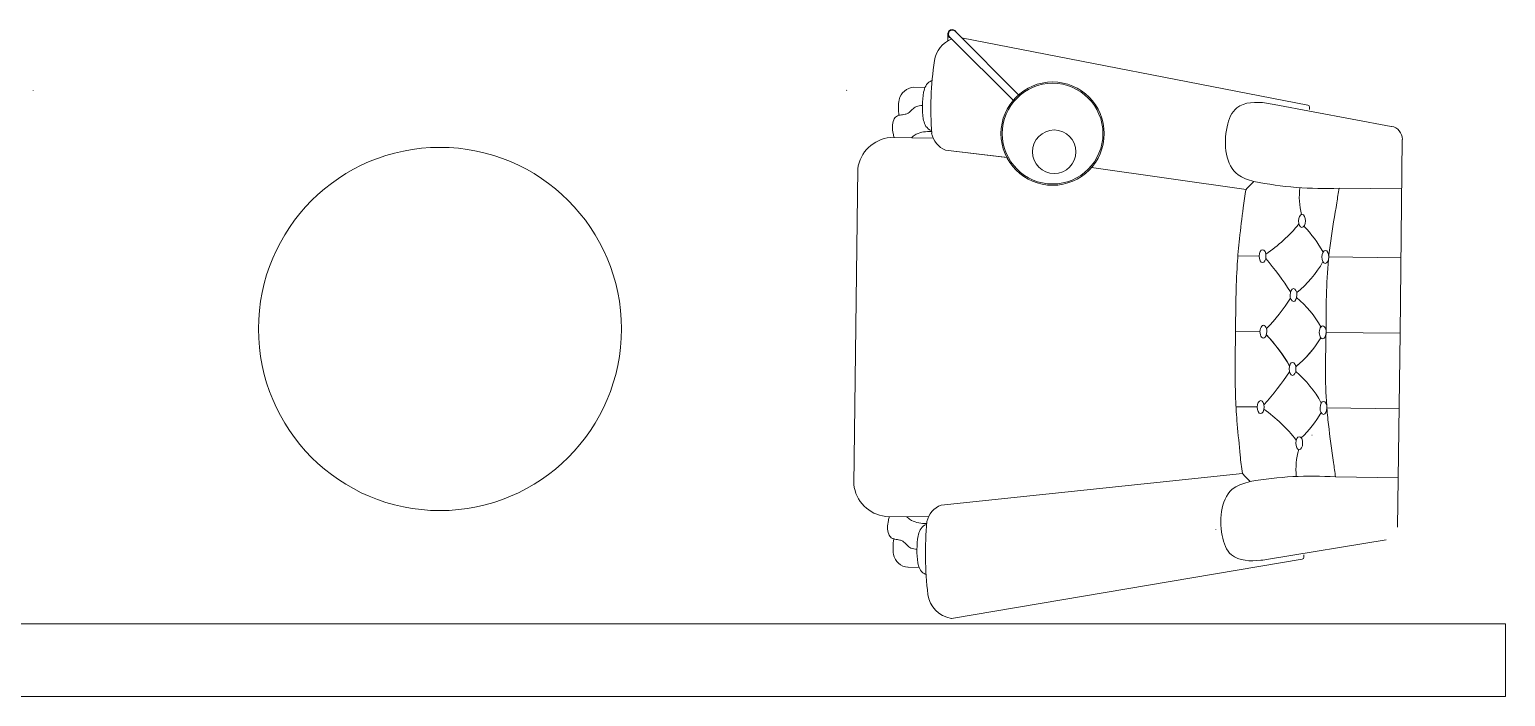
# Model space of a CAD drawing. Header units: centimetres. Extents: x -72470 to -43129, y -18750 to -16337.
# Drawn here: x -62548.2 to -62344.9, y -18399.4 to -18307.6 of the extents above; entities that cross this region are included whole.
import ezdxf

# ---------------------------------------------------------------- set-up
doc = ezdxf.new("R2010")
doc.units = ezdxf.units.CM
doc.header["$MEASUREMENT"] = 0
doc.layers.add('TEFRIS', color=30, linetype='Continuous', lineweight=9)

msp = doc.modelspace()

# ---------------------------------------------------------------- linework, layer by layer
at = {"layer": 'TEFRIS', "color": 0, "linetype": 'Continuous'}
for p, q in [((-62421.71, -18308.23), (-62421.73, -18309.2)), ((-62412.69, -18317.41), (-62421.48, -18308.63)), ((-62411.94, -18316.66), (-62420.73, -18307.87)), ((-62419.83, -18308.77), (-62372.14, -18318.04)), ((-62547.7, -18316.01), (-62547.73, -18315.99)), ((-62547.73, -18315.99), (-62547.7, -18316.01)), ((-62435.67, -18316.01), (-62435.64, -18315.99)), ((-62435.64, -18315.99), (-62435.67, -18316.01)), ((-62424.87, -18315.59), (-62426.4, -18315.58)), ((-62424.87, -18315.59), (-62426.4, -18315.58)), ((-62376.77, -18317.94), (-62360.64, -18320.97)), ((-62371.92, -18318.65), (-62371.92, -18318.3)), ((-62423.75, -18322.57), (-62429.64, -18322.5)), ((-62423.75, -18322.57), (-62429.64, -18322.5)), ((-62359.12, -18322.75), (-62359.41, -18349.45)), ((-62422.06, -18324.25), (-62413.5, -18325.26)), ((-62422.06, -18324.25), (-62413.6, -18325.25)), ((-62434.14, -18326.81), (-62434.41, -18348.53)), ((-62434.14, -18326.81), (-62434.41, -18348.53)), ((-62401.94, -18326.63), (-62380.65, -18329.63)), ((-62367.82, -18329.46), (-62359.17, -18329.57)), ((-62378.85, -18338.82), (-62381.77, -18338.78)), ((-62359.28, -18339.06), (-62369.26, -18338.94)), ((-62369.25, -18338.94), (-62359.28, -18339.06)), ((-62434.67, -18370.24), (-62434.41, -18348.53)), ((-62434.67, -18370.24), (-62434.41, -18348.53)), ((-62378.73, -18349.21), (-62382.09, -18349.17)), ((-62378.73, -18349.21), (-62382.09, -18349.17)), ((-62378.73, -18349.21), (-62382.09, -18349.17)), ((-62378.73, -18349.21), (-62382.09, -18349.17)), ((-62369.62, -18349.32), (-62359.41, -18349.45)), ((-62369.62, -18349.32), (-62359.41, -18349.45)), ((-62369.62, -18349.32), (-62359.41, -18349.45)), ((-62369.62, -18349.32), (-62359.41, -18349.45)), ((-62369.62, -18349.32), (-62359.41, -18349.45)), ((-62369.62, -18349.32), (-62359.41, -18349.45)), ((-62369.62, -18349.32), (-62359.41, -18349.45)), ((-62369.62, -18349.32), (-62359.41, -18349.45)), ((-62369.62, -18349.32), (-62359.41, -18349.45)), ((-62369.62, -18349.32), (-62359.41, -18349.45)), ((-62369.62, -18349.32), (-62359.41, -18349.45)), ((-62369.62, -18349.32), (-62359.41, -18349.45)), ((-62369.62, -18349.32), (-62359.41, -18349.45)), ((-62369.62, -18349.32), (-62359.41, -18349.45)), ((-62369.62, -18349.32), (-62359.41, -18349.45)), ((-62369.62, -18349.32), (-62359.41, -18349.45)), ((-62359.77, -18376.14), (-62359.41, -18349.45)), ((-62379.1, -18359.59), (-62382.02, -18359.56)), ((-62359.54, -18359.83), (-62369.52, -18359.71)), ((-62369.51, -18359.71), (-62359.54, -18359.83)), ((-62371.56, -18363.46), (-62371.6, -18363.46)), ((-62371.6, -18363.46), (-62371.56, -18363.46)), ((-62422.66, -18373.1), (-62381.13, -18368.74)), ((-62368.31, -18369.22), (-62359.66, -18369.32)), ((-62424.39, -18374.73), (-62430.28, -18374.66)), ((-62384.8, -18376.5), (-62384.82, -18376.47)), ((-62384.82, -18376.47), (-62384.8, -18376.5)), ((-62377.54, -18380.52), (-62361.34, -18377.88)), ((-62372.68, -18379.93), (-62372.68, -18380.28)), ((-62425.68, -18381.68), (-62427.21, -18381.66)), ((-62421.22, -18388.69), (-62372.91, -18380.54)), ((-62880.91, -18389.44), (-62344.91, -18389.44)), ((-62344.91, -18389.44), (-62344.91, -18399.44)), ((-62880.91, -18399.44), (-62344.91, -18399.44))]:
    msp.add_line(p, q, dxfattribs=at)
for centre, radius in [((-62407.29, -18321.96), 7.11), ((-62407.29, -18321.96), 6.93), ((-62407.07, -18324.46), 3), ((-62491.68, -18348.85), 25)]:
    msp.add_circle(centre, radius, dxfattribs=at)
for centre, radius, start, end in [((-62419.75, -18312.54), 3.88, 111.6356, 170.7089), ((-62421.1, -18308.24), 0.61, 14.606, 252.4442), ((-62421.1, -18308.25), 0.533, 45.0338, 225.0338), ((-62377.44, -18318.66), 46.62, 171.6806, 184.0411), ((-62377.44, -18318.66), 46.62, 171.6806, 184.0411), ((-62421.85, -18318.45), 6.68, 170.0937, 188.4978), ((-62421.85, -18318.45), 6.68, 170.0937, 188.4978), ((-62426.31, -18317.75), 2.17, 92.4185, 168.0967), ((-62426.31, -18317.75), 2.17, 92.4185, 168.0967), ((-62372.18, -18318.3), 0.267, 359.2957, 79.8669), ((-62360.89, -18322.73), 1.78, 359.3696, 81.6735), ((-62429.2, -18327.46), 4.98, 95.0614, 172.4578), ((-62429.2, -18327.46), 4.98, 95.0614, 172.4578), ((-62420.8, -18321.28), 3.22, 191.7932, 246.889), ((-62420.8, -18321.28), 3.22, 191.7932, 246.889), ((-62369.91, -18339.24), 14.41, 132.1371, 138.192), ((-62369.92, -18280.5), 49.01, 258.641, 272.4611), ((-62363.54, -18330.62), 9.77, 172.8406, 194.7253), ((-62389.69, -18320.96), 21.15, 303.8122, 320.5526), ((-62382.9, -18345.04), 14.52, 27.7043, 45.2955), ((-62407.52, -18364.7), 39.08, 32.4101, 40.8154), ((-62382.74, -18332.51), 14.52, 308.6458, 330.8872), ((-62394.04, -18332.66), 22.87, 315.0953, 328.5273), ((-62382.87, -18355.58), 14.37, 29.2352, 50.2572), ((-62394.7, -18365.47), 23.12, 29.8645, 43.2245), ((-62394.44, -18365.38), 22.87, 30.0642, 43.4962), ((-62382.87, -18342.71), 14.52, 308.6458, 329.5578), ((-62382.71, -18342.74), 14.37, 308.3343, 329.3563), ((-62407.13, -18333.01), 39.08, 317.776, 326.1814), ((-62383.15, -18365.81), 14.52, 27.7043, 49.9457), ((-62390.39, -18377.18), 21.15, 38.0389, 54.7793), ((-62383, -18353.28), 14.52, 313.296, 330.8872), ((-62364, -18368.17), 9.77, 163.8661, 185.7509), ((-62370.16, -18359.4), 14.41, 220.3995, 226.4544), ((-62371.61, -18418.12), 49.01, 86.1303, 99.9504), ((-62429.72, -18369.71), 4.98, 186.1337, 263.5301), ((-62421.47, -18376.09), 3.22, 111.7025, 166.7983), ((-62378.19, -18379.79), 46.62, 174.5504, 186.9109), ((-62422.59, -18378.9), 6.68, 170.0937, 188.4978), ((-62427.06, -18379.49), 2.17, 190.4948, 266.173), ((-62372.95, -18380.27), 0.267, 278.7246, 359.2957), ((-62420.64, -18384.86), 3.88, 187.8826, 260.681)]:
    msp.add_arc(centre, radius, start, end, dxfattribs=at)
for centre, major_axis in [((-62372.94, -18333.98), (0.011, 0.891)), ((-62369.72, -18338.93), (0.011, 0.891)), ((-62374.11, -18344.18), (0.011, 0.891)), ((-62378.63, -18359.6), (-0.011, -0.891))]:
    msp.add_ellipse(centre, major_axis=major_axis, ratio=0.528462, dxfattribs=at)
at = {"layer": 'TEFRIS', "color": 0, "linetype": 'Continuous', "extrusion": (0, 0, -1)}
for centre, major_axis in [((-62378.37, -18338.83), (0.011, 0.891)), ((-62374.24, -18354.35), (-0.011, -0.891)), ((-62369.98, -18359.71), (-0.011, -0.891)), ((-62373.32, -18364.57), (-0.011, -0.891))]:
    msp.add_ellipse(centre, major_axis=major_axis, ratio=0.528462, dxfattribs=at)
at = {"layer": 'TEFRIS', "color": 0, "linetype": 'Continuous'}
for centre, major_axis in [((-62378.26, -18349.22), (-0.011, -0.891)), ((-62378.26, -18349.22), (-0.011, -0.891)), ((-62370.09, -18349.32), (0.011, 0.891)), ((-62370.09, -18349.32), (0.011, 0.891))]:
    msp.add_ellipse(centre, major_axis=major_axis, ratio=0.528462, start_param=4.712389, end_param=7.853982, dxfattribs=at)
at = {"layer": 'TEFRIS', "color": 0, "linetype": 'Continuous', "extrusion": (0, 0, -1)}
for centre, major_axis in [((-62378.26, -18349.22), (0.011, 0.891)), ((-62378.26, -18349.22), (0.011, 0.891)), ((-62370.09, -18349.32), (-0.011, -0.891)), ((-62370.09, -18349.32), (-0.011, -0.891))]:
    msp.add_ellipse(centre, major_axis=major_axis, ratio=0.528462, start_param=4.712389, end_param=7.853982, dxfattribs=at)
at = {"layer": 'TEFRIS', "color": 0, "linetype": 'Continuous'}
for points, knots in [([(-62423.89, -18314.66), (-62423.99, -18314.69), (-62424.35, -18314.83), (-62424.84, -18315.38), (-62425.16, -18316.55), (-62425.2, -18317.46), (-62425.23, -18318.08)], [0.35656, 0.35656, 0.35656, 0.35656, 0.689135, 1.682823, 2.666935, 4.752611, 4.752611, 4.752611, 4.752611]), ([(-62423.89, -18314.66), (-62423.99, -18314.69), (-62424.35, -18314.83), (-62424.84, -18315.38), (-62425.16, -18316.55), (-62425.2, -18317.46), (-62425.23, -18318.08)], [0.35656, 0.35656, 0.35656, 0.35656, 0.689135, 1.682823, 2.666935, 4.752611, 4.752611, 4.752611, 4.752611]), ([(-62425.23, -18318.08), (-62425.52, -18318.1), (-62426.03, -18318.16), (-62426.66, -18318.64), (-62427.07, -18319.13), (-62427.69, -18319.33), (-62428.12, -18319.38), (-62428.4, -18319.43), (-62428.46, -18319.44)], [0.305843, 0.305843, 0.305843, 0.305843, 1.255346, 2.040427, 2.89202, 3.384438, 4.174918, 4.355007, 4.355007, 4.355007, 4.355007]), ([(-62425.23, -18318.08), (-62425.52, -18318.1), (-62426.03, -18318.16), (-62426.66, -18318.64), (-62427.07, -18319.13), (-62427.69, -18319.33), (-62428.12, -18319.38), (-62428.4, -18319.43), (-62428.46, -18319.44)], [0.305843, 0.305843, 0.305843, 0.305843, 1.255346, 2.040427, 2.89202, 3.384438, 4.174918, 4.355007, 4.355007, 4.355007, 4.355007]), ([(-62423.99, -18321.53), (-62424.08, -18321.5), (-62424.44, -18321.35), (-62424.91, -18320.79), (-62425.2, -18319.61), (-62425.22, -18318.7), (-62425.23, -18318.08)], [0.372389, 0.372389, 0.372389, 0.372389, 0.689135, 1.682823, 2.666935, 4.752611, 4.752611, 4.752611, 4.752611]), ([(-62423.99, -18321.53), (-62424.08, -18321.5), (-62424.44, -18321.35), (-62424.91, -18320.79), (-62425.2, -18319.61), (-62425.22, -18318.7), (-62425.23, -18318.08)], [0.372389, 0.372389, 0.372389, 0.372389, 0.689135, 1.682823, 2.666935, 4.752611, 4.752611, 4.752611, 4.752611]), ([(-62428.46, -18319.44), (-62428.58, -18319.48), (-62428.89, -18319.6), (-62429.26, -18320.16), (-62429.4, -18320.99), (-62429.31, -18321.82), (-62429.17, -18322.33), (-62429.1, -18322.51)], [0, 0, 0, 0, 0.427423, 1.095062, 2.135609, 3.247139, 3.888617, 3.888617, 3.888617, 3.888617]), ([(-62428.46, -18319.44), (-62428.58, -18319.48), (-62428.89, -18319.6), (-62429.26, -18320.16), (-62429.4, -18320.99), (-62429.31, -18321.82), (-62429.17, -18322.33), (-62429.1, -18322.51)], [0, 0, 0, 0, 0.427423, 1.095062, 2.135609, 3.247139, 3.888617, 3.888617, 3.888617, 3.888617]), ([(-62423.98, -18321.66), (-62424.72, -18321.65), (-62425.67, -18321.74), (-62426.5, -18322.31), (-62426.7, -18322.51), (-62426.73, -18322.54)], [1.067319, 1.067319, 1.067319, 1.067319, 3.490275, 4.275356, 4.417413, 4.417413, 4.417413, 4.417413]), ([(-62423.98, -18321.66), (-62424.72, -18321.65), (-62425.67, -18321.74), (-62426.5, -18322.31), (-62426.7, -18322.51), (-62426.73, -18322.54)], [1.067319, 1.067319, 1.067319, 1.067319, 3.490275, 4.275356, 4.417413, 4.417413, 4.417413, 4.417413]), ([(-62369.62, -18349.32), (-62369.62, -18345.96), (-62369.62, -18341.74), (-62368.89, -18335.8), (-62368.31, -18332.55), (-62367.94, -18330.13), (-62367.82, -18329.46)], [0, 0, 0, 0, 11.31753, 14.215288, 20.189944, 22.471644, 22.471644, 22.471644, 22.471644]), ([(-62380.65, -18329.63), (-62380.83, -18330.46), (-62381.09, -18332.74), (-62381.55, -18336.17), (-62382.05, -18341.84), (-62382.07, -18346.09), (-62382.09, -18349.17)], [7.842946, 7.842946, 7.842946, 7.842946, 10.726144, 15.564237, 19.542398, 29.913928, 29.913928, 29.913928, 29.913928]), ([(-62381.14, -18368.74), (-62381.3, -18367.91), (-62381.49, -18365.65), (-62381.87, -18362.21), (-62382.23, -18356.52), (-62382.15, -18352.26), (-62382.09, -18349.17)], [7.883801, 7.883801, 7.883801, 7.883801, 10.726144, 15.564237, 19.542398, 29.954825, 29.954825, 29.954825, 29.954825]), ([(-62369.62, -18349.32), (-62369.7, -18352.69), (-62369.81, -18356.92), (-62369.22, -18362.89), (-62368.72, -18366.15), (-62368.42, -18368.56), (-62368.31, -18369.22)], [0, 0, 0, 0, 11.358421, 14.256179, 20.230836, 22.470635, 22.470635, 22.470635, 22.470635]), ([(-62429.17, -18377.75), (-62429.29, -18377.7), (-62429.6, -18377.58), (-62429.96, -18377.01), (-62430.08, -18376.17), (-62429.96, -18375.35), (-62429.82, -18374.84), (-62429.74, -18374.67)], [0, 0, 0, 0, 0.427423, 1.095062, 2.135609, 3.247139, 3.888617, 3.888617, 3.888617, 3.888617]), ([(-62424.64, -18375.64), (-62425.39, -18375.63), (-62426.33, -18375.52), (-62427.15, -18374.92), (-62427.34, -18374.73), (-62427.37, -18374.69)], [1.067319, 1.067319, 1.067319, 1.067319, 3.490275, 4.275356, 4.417413, 4.417413, 4.417413, 4.417413]), ([(-62424.66, -18375.77), (-62424.75, -18375.8), (-62425.11, -18375.94), (-62425.59, -18376.49), (-62425.92, -18377.66), (-62425.95, -18378.57), (-62425.98, -18379.19)], [0.372389, 0.372389, 0.372389, 0.372389, 0.689135, 1.682823, 2.666935, 4.752611, 4.752611, 4.752611, 4.752611]), ([(-62425.98, -18379.19), (-62426.27, -18379.17), (-62426.78, -18379.09), (-62427.39, -18378.59), (-62427.8, -18378.09), (-62428.41, -18377.87), (-62428.84, -18377.82), (-62429.12, -18377.76), (-62429.17, -18377.75)], [0.305843, 0.305843, 0.305843, 0.305843, 1.255346, 2.040427, 2.89202, 3.384438, 4.174918, 4.355007, 4.355007, 4.355007, 4.355007]), ([(-62424.73, -18382.64), (-62424.82, -18382.61), (-62425.18, -18382.46), (-62425.66, -18381.9), (-62425.95, -18380.72), (-62425.97, -18379.81), (-62425.98, -18379.19)], [0.35656, 0.35656, 0.35656, 0.35656, 0.689135, 1.682823, 2.666935, 4.752611, 4.752611, 4.752611, 4.752611])]:
    msp.add_open_spline(points, degree=3, knots=knots, dxfattribs=at)
for points in [[(-62379.58, -18328.55), (-62381.74, -18327.63), (-62383.26, -18321.03), (-62381.9, -18318.4), (-62377.85, -18317.75), (-62376.77, -18317.94)], [(-62380.08, -18369.84), (-62382.27, -18370.71), (-62383.95, -18377.27), (-62382.65, -18379.94), (-62378.62, -18380.69), (-62377.54, -18380.52)]]:
    msp.add_spline(points, degree=3, dxfattribs=at)

doc.saveas('drawing.dxf')
